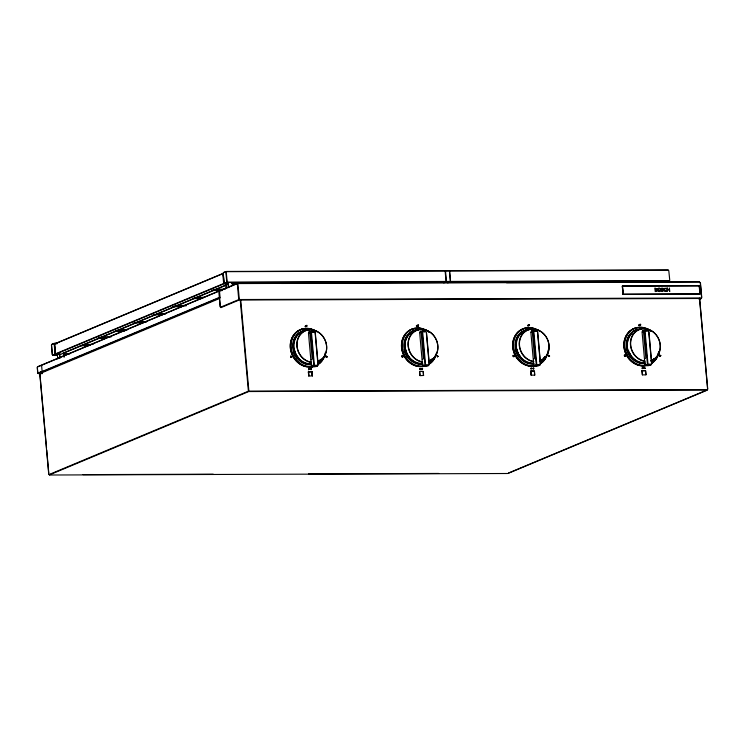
<?xml version="1.0" encoding="UTF-8"?>
<svg xmlns="http://www.w3.org/2000/svg" width="745" height="745" viewBox="0 0 745 745"><rect width="100%" height="100%" fill="white"/><g stroke="black" fill="none" stroke-linecap="round" stroke-linejoin="round"><path stroke-width="1.12" d="M418.085 325.323L418.532 324.839L418.383 326.478L417.777 324.829L417.647 326.478L418.113 325.593M308.374 371.829L308.737 375.927L308.421 371.904L311.848 371.848M419.575 371.466L419.938 375.564M420.078 375.648L423.626 375.461M530.775 371.094L531.12 375.135L534.742 375.154L534.463 371.14L530.859 371.047L534.249 371.112M622.308 286.043L623.006 294.089M641.957 370.814L642.311 374.744M532.461 368.486C532.917 368.039 532.489 369.39 532.843 368.486M290.867 356.753L291.416 357.358L290.857 356.632M402.067 356.389L402.617 356.995L402.058 356.259M513.268 356.026L513.817 356.622L513.258 355.896M624.468 355.654L625.018 356.259L624.459 355.523M308.765 369.12C309.231 369.697 310.535 369.008 308.747 368.999M419.966 368.747C420.413 369.324 421.754 368.663 419.947 368.626M531.166 368.384C531.632 368.971 532.936 368.272 531.148 368.263M642.367 368.011C642.916 368.328 644.071 368.16 642.348 367.9M51.796 344.311L54.208 343.305M223.491 272.521L225.903 271.515M51.563 344.6L53.975 343.594M223.258 272.81L225.67 271.795M54.962 343.696L222.857 273.499M54.73 343.985L222.625 273.778M52.504 355.104L54.907 354.089M55.614 353.8L223.5 283.603M224.198 283.305L226.61 282.299M52.783 355.384L55.195 354.378M55.894 354.08L223.779 283.882M224.478 283.584L226.89 282.579M62.682 353.335L226.294 284.925M61.388 354.061L226.07 285.205M37.576 366.754L237.404 283.333M37.371 367.006L219.3 290.978M219.049 291.286L237.078 283.743M37.92 373.152L41.962 371.457M37.986 373.264L219.859 297.218M38.172 373.403L42.214 371.708M38.265 373.543L220.138 297.497M39.969 373.562L219.896 298.335M220.473 307.247L238.502 299.714M220.883 307.657L238.903 300.114M309.11 331.674L309.892 331.348M308.7 332.177L309.482 331.851M309.045 332.652L310.944 331.851M308.709 333.062L310.618 332.261M312.518 331.655L313.291 331.339M443.769 282.867L446.171 281.861M447.708 282.849L450.12 281.843M311.168 359.779L311.95 359.463M48.984 474.584L248.187 391.293M49.328 474.928L248.532 391.628M311.68 366.27L313.58 365.478M312.081 366.68L313.99 365.888M316.048 366.261L317.957 365.46M315.722 366.67L317.621 365.87M420.31 331.301L421.093 330.976M419.901 331.804L420.683 331.478M419.91 332.689L421.819 331.897M423.719 331.292L424.492 330.966M424.222 331.795L424.995 331.469M422.368 359.416L423.141 359.09M422.881 365.907L424.78 365.115M423.281 366.317L425.19 365.516M426.922 366.298L428.822 365.506M531.511 330.938L532.293 330.612M531.101 331.441L533.988 331.059M531.111 332.326L533.02 331.525M534.919 330.929L535.692 330.603M666.999 282.122L669.41 281.116M533.569 359.053L534.342 358.727M534.081 365.544L535.981 364.743M534.482 365.944L536.391 365.152M538.123 365.935L540.023 365.134M699.443 299.071L701.567 298.186M699.108 299.481L701.231 298.587M642.712 330.566L643.494 330.24M642.302 331.069L643.084 330.743M642.311 331.953L644.22 331.162M646.12 330.556L646.893 330.231M644.77 358.68L645.543 358.354M645.282 365.171L647.182 364.38M645.682 365.581L647.591 364.78M649.649 365.162L651.558 364.361M649.323 365.562L651.223 364.771M508.379 473.066L706.511 390.222M508.099 473.41L707.294 390.119M308.421 371.774L311.904 371.736M622.466 285.94L699.248 285.754M423.048 371.485L419.696 371.382M699.9 294.051L623.22 294.303M642.022 370.665L645.505 370.637M645.887 374.903L642.404 374.856M226.424 271.441L668.246 269.979M226.573 271.674L668.395 270.212M227.514 282.169L669.336 280.716M227.411 282.504L669.234 281.051M238.158 283.23L699.481 281.703M238.381 283.556L699.704 282.038M224.655 283.659L228.128 283.649M231.611 283.64L237.404 283.622M281.442 283.472L377.65 283.156M506.525 282.728L602.733 282.411M224.301 283.808L228.138 283.798M623.081 294.07L622.373 286.127L699.08 285.829M215.91 289.246L225.139 289.218M213.508 289.591L222.727 289.554M212.157 290.224L219.281 290.224M212.521 290.476L221.749 290.448M220.054 290.625L222.094 290.615M623.118 294.238L699.974 293.912L699.192 285.931M196.55 297.367L204.67 297.339M194.128 297.711L203.404 297.683M193.151 298.596L201.271 298.568M239.806 299.527L701.129 298M239.657 300.012L700.98 298.484M175.932 305.487L186.334 305.459M174.675 305.832L186.231 305.795M172.542 306.726L181.789 306.698M158.797 313.608L165.716 313.58M156.385 313.952L165.614 313.915M153.097 314.846L162.326 314.818M139.399 321.728L146.337 321.7M136.987 322.073L146.234 322.036M133.7 322.967L142.938 322.939M120.019 329.849L126.976 329.821M117.598 330.193L126.874 330.156M115.307 330.854L123.428 330.827M115.456 331.087L124.741 331.05M310.823 331.218L312.984 331.208M422.024 330.845L424.184 330.836M533.224 330.482L535.385 330.473M644.425 330.11L646.586 330.1M311.093 331.618L313.263 331.609M422.294 331.255L424.464 331.246M533.495 330.882L535.664 330.882M644.695 330.519L646.865 330.51M311.699 331.749L314.334 331.739M422.899 331.376L425.535 331.376M534.1 331.013L536.735 331.004M645.3 330.65L647.936 330.64M309.426 331.795L311.587 331.795M311.922 332.074L314.558 332.065M423.123 331.711L425.758 331.702M534.323 331.339L536.959 331.329M645.524 330.976L648.159 330.966M101.767 337.001L111.042 336.964M99.346 337.345L108.621 337.308M98.219 338.007L105.175 337.979M98.368 338.23L106.488 338.202M54.73 343.231L57.048 343.221M54.879 343.464L57.197 343.454M55.139 343.771L57.058 343.762M83.859 344.469L93.106 344.441M82.602 344.814L90.694 344.786M80.311 345.475L87.249 345.447M80.469 345.699L88.553 345.68M55.819 353.968L58.79 353.912M63.93 353.94L69.723 353.922M56.061 354.154L60.857 354.136M55.717 354.303L58.035 354.294M63.828 354.275L68.465 354.257M52.802 355.225L57.44 355.207M52.96 355.449L57.589 355.44M63.39 355.421L65.709 355.412M314.893 365.292L317.519 365.283M426.093 364.929L428.72 364.92M537.294 364.556L539.92 364.547M648.495 364.193L651.121 364.184M314.744 365.776L317.37 365.767M425.944 365.413L428.571 365.404M537.145 365.041L539.771 365.031M648.346 364.678L650.972 364.668M312.108 366.456L314.744 366.447M534.51 365.721L537.145 365.711M312.332 366.782L314.967 366.773M423.533 366.419L426.168 366.41M534.733 366.046L537.368 366.037M645.934 365.683L648.56 365.674M419.659 371.42L423.179 371.429M645.449 370.749L642.041 370.759L642.46 374.716M38.442 373.618L42.502 373.599M308.877 376.02L312.341 375.89L312.043 371.82M249.296 391.134L707.21 389.616M249.165 391.544L707.089 390.026M83.058 474.621L213.228 474.192M308.532 473.876L438.703 473.447M49.543 475.012L507.457 473.503M643.661 368.226C644.546 369.166 643.186 367.183 644.043 368.114M421.26 368.961C422.145 369.902 420.785 367.918 421.642 368.849M310.06 369.334C310.944 370.265 309.585 368.281 310.442 369.222M699.332 285.791L700.002 293.856M645.645 370.721L645.971 374.744L645.533 370.833M531.138 375.201L530.906 371.159M423.272 371.541L423.57 375.48M700.44 282.662L701.762 297.525M700.253 282.588L701.585 297.451M699.639 298.335L707.75 389.216M699.481 298.27L707.592 389.151M668.777 270.593L669.774 280.381M648.895 331.599L651.754 363.7M648.709 331.516L651.577 363.625M645.077 331.534L647.936 363.635M644.518 331.609L647.386 363.718M643.457 331.301L645.794 357.544M644.956 362.508L645.161 364.799M642.06 331.888L644.974 364.724M622.475 286.117L623.183 294.061M537.694 331.963L540.553 364.072M537.508 331.888L540.376 363.998M533.876 331.897L536.735 364.007M533.318 331.981L536.186 364.082M532.256 331.665L534.593 357.917M530.859 332.251L533.774 365.087M534.333 371.196L534.677 375.126M449.626 271.366L450.492 281.107M449.496 271.32L450.362 281.051M445.547 271.329L446.423 281.061M445.165 271.385L446.031 281.116M426.494 332.326L429.353 364.435M426.308 332.251L429.176 364.361M422.676 332.27L425.535 364.37M422.117 332.344L424.985 364.454M421.055 332.037L423.393 358.28M422.452 362.098L422.76 365.534M419.659 332.615L422.573 365.46M423.132 371.569L423.477 375.499M419.705 371.522L419.966 375.461M315.293 332.698L318.162 364.808M315.107 332.624L317.975 364.724M311.475 332.633L314.334 364.743M310.916 332.708L313.785 364.817M309.855 332.4L312.192 358.643M311.252 362.461L311.559 365.897M312.09 371.885L312.444 375.815M308.458 332.987L311.373 365.823M311.931 371.932L312.276 375.862M308.505 371.885L308.858 375.815M240.719 299.788L248.83 390.659M240.244 299.853L248.355 390.734M237.925 284.115L239.257 298.978M237.376 284.199L238.698 299.052M232.449 283.277L232.636 285.428M232.338 283.23L232.524 285.382M228.315 283.24L228.696 287.551M227.877 282.206L228.352 287.598M226.266 272.055L227.132 281.787M225.884 272.111L226.75 281.843M226.154 285.26L226.443 288.492M225.856 283.053L226.331 288.445M223.249 273.313L224.115 283.053L223.118 273.266M222.829 274.095L223.64 283.147M219.514 291.295L219.999 296.761M219.542 297.73L220.352 306.875M218.844 291.938L220.175 306.8M63.763 352.692L64.144 356.995M63.651 352.646L64.033 356.948M59.721 353.735L60.103 358.038M59.377 353.782L59.768 358.094M57.356 354.629L57.747 358.932M54.823 345.624L55.53 353.54M54.562 343.845L55.437 353.577M54.18 343.901L55.046 353.633M51.554 345.103L52.42 354.844M51.424 345.056L52.29 354.788M41.599 365.59L42.093 371.057M39.951 374.186L46.525 447.81M46.73 450.11L48.779 473.112M39.802 374.12L48.732 474.202M37.362 367.453L37.772 372.947M37.25 367.406L37.734 372.873M645.384 363.523A17.498 15.31 67.3 0 1 626.387 347.664A17.498 15.31 67.3 0 1 640.29 329.29M653.933 358.606A17.498 15.31 67.3 0 1 652.527 360.096M644.099 363.364A17.498 15.31 67.3 0 1 626.983 346.229A17.498 15.31 67.3 0 1 641.035 328.983M653.272 359.788A17.498 15.31 67.3 0 1 651.689 361.036M644.155 363.178A17.34 15.17 67.3 0 1 627.197 346.202A17.34 15.17 67.3 0 1 641.119 329.113M653.244 359.63A17.34 15.17 67.3 0 1 651.67 360.878M630.438 356.929A17.34 15.17 67.3 0 1 626.647 348.79M532.899 363.737A17.498 15.31 67.3 0 1 515.717 345.475A17.498 15.31 67.3 0 1 531.874 329.495M544.66 356.967A17.498 15.31 67.3 0 1 540.488 361.409M532.954 363.551A17.34 15.17 67.3 0 1 515.931 345.447A17.34 15.17 67.3 0 1 531.949 329.616M544.614 356.846A17.34 15.17 67.3 0 1 540.47 361.241M534.184 363.886A17.498 15.31 67.3 0 1 515.382 349.144A17.498 15.31 67.3 0 1 527.069 329.812M541.326 360.459A17.498 15.31 67.3 0 1 539.743 361.716M519.237 357.293A17.34 15.17 67.3 0 1 515.447 349.154M422.983 364.258A17.498 15.31 67.3 0 1 403.986 348.399A17.498 15.31 67.3 0 1 417.889 330.026M431.532 359.341A17.498 15.31 67.3 0 1 428.543 362.079M421.698 364.1A17.498 15.31 67.3 0 1 404.591 346.965A17.498 15.31 67.3 0 1 418.634 329.718M432.268 359.034A17.498 15.31 67.3 0 1 429.288 361.772M421.754 363.914A17.34 15.17 67.3 0 1 404.796 346.937A17.34 15.17 67.3 0 1 418.718 329.849M432.23 358.894A17.34 15.17 67.3 0 1 429.269 361.614M408.037 357.665A17.34 15.17 67.3 0 1 404.246 349.526M310.497 364.473A17.498 15.31 67.3 0 1 293.316 346.211A17.498 15.31 67.3 0 1 309.482 330.231M321.067 359.397A17.498 15.31 67.3 0 1 318.087 362.144M310.553 364.286A17.34 15.17 67.3 0 1 293.53 346.183A17.34 15.17 67.3 0 1 309.548 330.352M321.03 359.258A17.34 15.17 67.3 0 1 318.068 361.977M311.783 364.622A17.498 15.31 67.3 0 1 292.981 349.88A17.498 15.31 67.3 0 1 304.677 330.547M320.331 359.705A17.498 15.31 67.3 0 1 318.925 361.195M296.836 358.028A17.34 15.17 67.3 0 1 293.642 352.078M645.338 365.748A19.584 17.135 67.3 0 1 624.301 349.247A19.584 17.135 67.3 0 1 637.385 327.614M642.702 327.726A19.584 17.135 67.3 0 1 644.22 328.079M658.505 352.413A19.584 17.135 67.3 0 1 657.621 355.514M657.323 356.25A19.584 17.135 67.3 0 1 654.911 360.245M653.337 361.912A19.584 17.135 67.3 0 1 651.568 363.318M645.85 365.534A19.584 17.135 67.3 0 1 624.58 341.545A19.584 17.135 67.3 0 1 651.121 331.171M659.157 351.398A19.584 17.135 67.3 0 1 652.071 363.104M645.887 365.357A19.426 16.995 67.3 0 1 624.608 343.184A19.426 16.995 67.3 0 1 648.411 329.486M649.109 329.886A19.426 16.995 67.3 0 1 651.111 331.264M659.083 351.323A19.426 16.995 67.3 0 1 652.061 362.936M645.235 365.627A19.426 16.995 67.3 0 1 623.919 344.274M623.965 343.454A19.426 16.995 67.3 0 1 637.347 327.8M657.919 353.959A19.426 16.995 67.3 0 1 657.416 355.467M653.169 361.819A19.426 16.995 67.3 0 1 651.409 363.206M536.335 365.618A19.584 17.135 67.3 0 1 512.877 348.362A19.584 17.135 67.3 0 1 530.738 327.968M533.02 328.452A19.584 17.135 67.3 0 1 534.51 328.945M535.245 329.253A19.584 17.135 67.3 0 1 537.396 330.352M546.932 354.359A19.584 17.135 67.3 0 1 546.42 355.877M546.122 356.622A19.584 17.135 67.3 0 1 545.042 358.717M543.71 360.608A19.584 17.135 67.3 0 1 540.367 363.681M536.214 365.497A19.426 16.995 67.3 0 1 534.035 365.991M529.518 366.009A19.426 16.995 67.3 0 1 514.264 337.587M514.59 336.87A19.426 16.995 67.3 0 1 523.968 328.657M526.147 328.163A19.426 16.995 67.3 0 1 530.663 328.154M535.134 329.42A19.426 16.995 67.3 0 1 537.266 330.519M545.917 356.566A19.426 16.995 67.3 0 1 544.846 358.652M541.969 362.182A19.426 16.995 67.3 0 1 540.209 363.579M536.838 365.404A19.584 17.135 67.3 0 1 513.193 343.547A19.584 17.135 67.3 0 1 539.259 331.041M548.134 350.122A19.584 17.135 67.3 0 1 547.957 351.761M547.817 352.571A19.584 17.135 67.3 0 1 540.87 363.467M534.687 365.721A19.426 16.995 67.3 0 1 513.445 343.138A19.426 16.995 67.3 0 1 537.909 330.249M547.743 352.487A19.426 16.995 67.3 0 1 540.861 363.309M422.937 366.484A19.584 17.135 67.3 0 1 401.9 349.982A19.584 17.135 67.3 0 1 414.984 328.349M419.537 328.331A19.584 17.135 67.3 0 1 421.819 328.815M422.564 329.048A19.584 17.135 67.3 0 1 424.045 329.616M435.732 354.722A19.584 17.135 67.3 0 1 429.167 364.054M422.834 366.363A19.426 16.995 67.3 0 1 401.965 349.992A19.426 16.995 67.3 0 1 414.946 328.536M419.463 328.517A19.426 16.995 67.3 0 1 421.726 328.992M422.471 329.225A19.426 16.995 67.3 0 1 423.933 329.793M433.646 359.015A19.426 16.995 67.3 0 1 430.768 362.554M423.449 366.27A19.584 17.135 67.3 0 1 402.179 342.281A19.584 17.135 67.3 0 1 428.72 331.907M436.617 352.934A19.584 17.135 67.3 0 1 429.669 363.839M423.486 366.084A19.426 16.995 67.3 0 1 402.207 343.92A19.426 16.995 67.3 0 1 426.01 330.221M426.708 330.622A19.426 16.995 67.3 0 1 428.72 332M436.542 352.86A19.426 16.995 67.3 0 1 429.66 363.672M313.934 366.354A19.584 17.135 67.3 0 1 290.476 349.098A19.584 17.135 67.3 0 1 308.337 328.703M310.618 329.178A19.584 17.135 67.3 0 1 312.108 329.681M312.844 329.988A19.584 17.135 67.3 0 1 314.995 331.087M322.641 359.453A19.584 17.135 67.3 0 1 317.966 364.417M313.813 366.233A19.426 16.995 67.3 0 1 311.633 366.726M307.126 366.745A19.426 16.995 67.3 0 1 290.541 349.116A19.426 16.995 67.3 0 1 301.567 329.392M303.746 328.899A19.426 16.995 67.3 0 1 308.262 328.88M312.732 330.156A19.426 16.995 67.3 0 1 314.865 331.255M321.123 361.269A19.426 16.995 67.3 0 1 317.817 364.314M314.437 366.14A19.584 17.135 67.3 0 1 290.792 344.283A19.584 17.135 67.3 0 1 316.858 331.776M325.556 352.497A19.584 17.135 67.3 0 1 318.469 364.203M312.285 366.456A19.426 16.995 67.3 0 1 291.044 343.873A19.426 16.995 67.3 0 1 315.507 330.985M325.481 352.422A19.426 16.995 67.3 0 1 318.46 364.044M644.872 361.297A16.716 14.621 67.3 0 1 631.741 336.842A16.716 14.621 67.3 0 1 656.28 334.971A16.716 14.621 67.3 0 1 650.627 360.859M644.947 361.111A16.558 14.49 67.3 0 1 631.946 336.889A16.558 14.49 67.3 0 1 656.243 335.036A16.558 14.49 67.3 0 1 650.655 360.673M643.913 362.647A16.716 14.621 67.3 0 1 628.454 350.522M627.69 342.02A16.716 14.621 67.3 0 1 632.226 333.229M631.564 356.194A16.558 14.49 67.3 0 1 629.311 352.525M533.671 361.66A16.716 14.621 67.3 0 1 520.541 337.206A16.716 14.621 67.3 0 1 545.079 335.334A16.716 14.621 67.3 0 1 539.427 361.223M533.746 361.474A16.558 14.49 67.3 0 1 520.746 337.252A16.558 14.49 67.3 0 1 545.042 335.408A16.558 14.49 67.3 0 1 539.454 361.046M532.712 363.02A16.716 14.621 67.3 0 1 519.097 354.844M518.064 352.925A16.716 14.621 67.3 0 1 516.685 348.781A16.558 14.49 67.3 0 0 518.12 352.897M516.369 346.639A16.716 14.621 67.3 0 1 524.201 331.441M520.364 356.566A16.558 14.49 67.3 0 1 519.135 354.797M422.471 362.033A16.716 14.621 67.3 0 1 409.089 338.202A16.716 14.621 67.3 0 1 432.947 334.607A16.716 14.621 67.3 0 1 430.014 360.897M422.545 361.846A16.558 14.49 67.3 0 1 409.284 338.249A16.558 14.49 67.3 0 1 432.92 334.691A16.558 14.49 67.3 0 1 430.014 360.72M421.512 363.383A16.716 14.621 67.3 0 1 407.897 355.216M406.863 353.288A16.716 14.621 67.3 0 1 405.299 342.756M405.736 340.726A16.716 14.621 67.3 0 1 413 331.804M409.163 356.929A16.558 14.49 67.3 0 1 405.55 349.163M311.27 362.396A16.716 14.621 67.3 0 1 297.888 338.575A16.716 14.621 67.3 0 1 321.747 334.98A16.716 14.621 67.3 0 1 318.813 361.26M311.345 362.21A16.558 14.49 67.3 0 1 298.084 338.612A16.558 14.49 67.3 0 1 321.719 335.054A16.558 14.49 67.3 0 1 318.813 361.092M310.311 363.746A16.716 14.621 67.3 0 1 294.852 351.621A16.716 14.621 67.3 0 1 300.142 333.127M297.963 357.302A16.558 14.49 67.3 0 1 294.349 349.526M306.353 325.444C306.549 328.256 308.011 324.569 306.353 325.444M528.754 324.708C528.95 327.521 530.412 323.833 528.754 324.708M639.955 324.345C640.151 327.157 641.613 323.46 639.955 324.345M656.866 288.939L656.447 289.693L657.109 291.239L655.209 291.546L654.892 288.054L656.866 288.939M310.935 369.092L311.298 369.585L310.935 369.092M422.136 368.728L422.499 369.213L422.136 368.728M533.336 368.356L533.699 368.849L533.336 368.356M644.537 367.993L644.9 368.477L644.537 367.993M305.971 326.301L305.32 326.301L305.971 326.301M327.027 356.818L326.524 356.818L327.027 356.818M417.172 325.928L416.52 325.928L417.172 325.928M438.228 356.445L437.725 356.445L438.228 356.445M528.373 325.565L527.721 325.565L528.373 325.565M549.428 356.082L548.925 356.082L549.428 356.082M639.573 325.192L638.921 325.192L639.573 325.192M660.629 355.71L660.126 355.71L660.629 355.71M306.167 326.301L305.692 326.869L305.124 326.301L305.59 325.751L306.167 326.301M327.185 356.808L326.366 356.818L327.185 356.808M417.368 325.928L416.893 326.496L416.325 325.928L416.79 325.379L417.368 325.928M438.386 356.445L437.566 356.445L438.386 356.445M528.568 325.565L528.093 326.133L527.525 325.565L527.991 325.016L528.568 325.565M549.587 356.073L548.767 356.082L549.587 356.073M639.769 325.192L639.294 325.761L638.726 325.202L639.191 324.652L639.769 325.192M660.787 355.71L659.968 355.71L660.787 355.71M310.805 368.98C311.065 371.047 311.997 367.527 310.805 368.98M422.005 368.617C422.266 370.721 423.188 367.089 422.005 368.617M533.206 368.244C533.457 370.284 534.416 366.847 533.206 368.244M644.406 367.881C644.667 369.939 645.598 366.428 644.406 367.881M660.927 289.786L660.582 291.034L659.372 291.584L658.096 291.044L657.528 289.796L657.872 288.529L659.064 287.998L660.349 288.52L660.927 289.786M658.254 288.837L658.431 290.746L660.191 290.736L660.023 288.827L658.254 288.837M656.82 290.541L655.619 291.099L655.525 290.001L656.82 290.541M663.19 290.625L662.389 291.574L661.467 291.248L661.411 290.615L662.771 290.68L661.243 288.92L661.448 288.24L662.854 288.231L662.901 288.799L661.662 288.855L663.19 290.625M663.86 288.501L664 290.969L666.477 291.248L666.421 290.699L664.391 290.736L663.953 289.777L664.233 288.818L666.226 288.799L666.17 288.259L663.86 288.501M656.401 288.986L655.479 289.554L655.386 288.501L656.401 288.986M667.194 288.017L667.054 291.509L667.371 289.982L669.15 289.982L669.736 291.5L669.429 288.008L669.103 289.526L667.334 289.535L667.194 288.017M290.811 356.082L290.923 357.358L290.811 356.082M326.114 355.961L326.236 357.246L326.114 355.961M402.011 355.71L402.123 356.995L402.011 355.71M437.315 355.598L437.436 356.874L437.315 355.598M513.212 355.346L513.324 356.632L513.212 355.346M548.516 355.225L548.637 356.51L548.516 355.225M624.412 354.974L624.524 356.259L624.412 354.974M659.716 354.862L659.837 356.147L659.716 354.862M291.705 356.52L291.63 357.358L291.705 356.52M402.905 356.147L402.831 356.995L402.905 356.147M514.106 355.784L514.031 356.622L514.106 355.784M625.306 355.412L625.232 356.259L625.306 355.412M308.737 368.887L308.663 369.734L308.737 368.887M419.938 368.524L419.863 369.362L419.938 368.524M531.138 368.151L531.064 368.999L531.138 368.151M642.339 367.788L642.264 368.626L642.339 367.788"/></g></svg>
